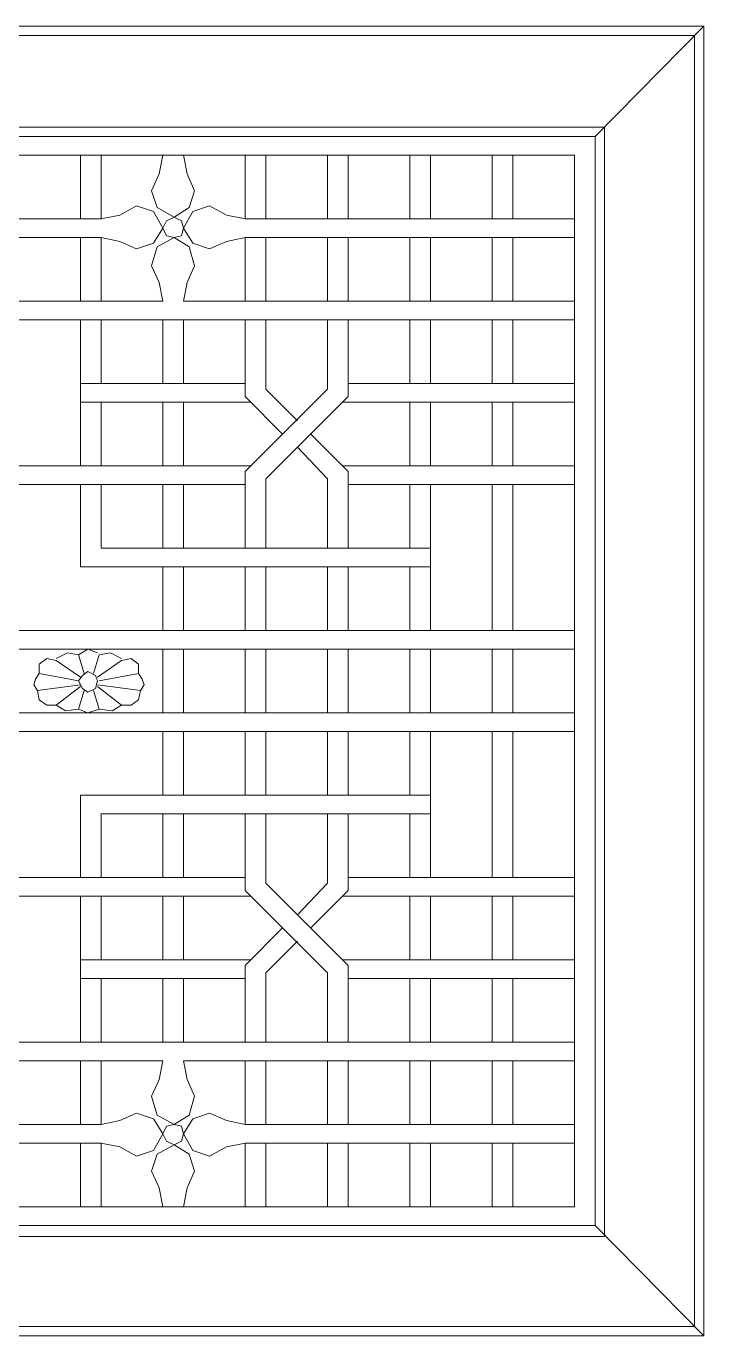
# Model space of a CAD drawing. Header units: centimetres. Extents: x -8.9 to 10.6, y -5 to 8.
# Drawn here: x 3.92 to 10.64, y -5.05 to 7.96 of the extents above; entities that cross this region are included whole.
import ezdxf

# ---------------------------------------------------------------- set-up
doc = ezdxf.new("R2010")
doc.units = ezdxf.units.CM
doc.header["$MEASUREMENT"] = 0
doc.layers.add('layer 1', color=7, linetype='Continuous')

msp = doc.modelspace()

# ---------------------------------------------------------------- linework, layer by layer
at = {"layer": 'layer 1', "color": 250, "lineweight": 0}
for points, knots in [([(-8.88393, 7.95902), (-8.88393, 7.95902), (-8.88393, -5.04727), (-8.88393, -5.04727), (-8.88393, -5.04727), (-8.88393, -5.04727), (10.64401, -5.04727), (10.64401, -5.04727), (10.64401, -5.04727), (10.64401, -5.04727), (10.64401, 7.95902), (10.64401, 7.95902), (10.64401, 7.95902), (10.64401, 7.95902), (-8.88393, 7.95902), (-8.88393, 7.95902)], [0, 0, 0, 0, 0.25, 0.25, 0.25, 0.25, 0.5, 0.5, 0.5, 0.5, 0.75, 0.75, 0.75, 0.75, 1, 1, 1, 1]), ([(-8.79105, 7.86614), (-8.79105, 7.86614), (-8.79105, -4.95439), (-8.79105, -4.95439), (-8.79105, -4.95439), (-8.79105, -4.95439), (10.55113, -4.95439), (10.55113, -4.95439), (10.55113, -4.95439), (10.55113, -4.95439), (10.55113, 7.86614), (10.55113, 7.86614), (10.55113, 7.86614), (10.55113, 7.86614), (-8.79105, 7.86614), (-8.79105, 7.86614)], [0, 0, 0, 0, 0.25, 0.25, 0.25, 0.25, 0.5, 0.5, 0.5, 0.5, 0.75, 0.75, 0.75, 0.75, 1, 1, 1, 1]), ([(-7.89926, 6.95573), (-7.89926, 6.95573), (-7.89926, -4.06236), (-7.89926, -4.06236), (-7.89926, -4.06236), (-7.89926, -4.06236), (9.65934, -4.06236), (9.65934, -4.06236), (9.65934, -4.06236), (9.65934, -4.06236), (9.65934, 6.95573), (9.65934, 6.95573), (9.65934, 6.95573), (9.65934, 6.95573), (-7.89926, 6.95573), (-7.89926, 6.95573)], [0, 0, 0, 0, 0.25, 0.25, 0.25, 0.25, 0.5, 0.5, 0.5, 0.5, 0.75, 0.75, 0.75, 0.75, 1, 1, 1, 1]), ([(-7.80638, 6.86285), (-7.80638, 6.86285), (-7.80638, -3.95109), (-7.80638, -3.95109), (-7.80638, -3.95109), (-7.80638, -3.95109), (9.56622, -3.95109), (9.56622, -3.95109), (9.56622, -3.95109), (9.56622, -3.95109), (9.56622, 6.86285), (9.56622, 6.86285), (9.56622, 6.86285), (9.56622, 6.86285), (-7.80638, 6.86285), (-7.80638, 6.86285)], [0, 0, 0, 0, 0.25, 0.25, 0.25, 0.25, 0.5, 0.5, 0.5, 0.5, 0.75, 0.75, 0.75, 0.75, 1, 1, 1, 1]), ([(-7.60199, 6.67709), (-7.60199, 6.67709), (-7.60199, -3.76509), (-7.60199, -3.76509), (-7.60199, -3.76509), (-7.60199, -3.76509), (9.36184, -3.76509), (9.36184, -3.76509), (9.36184, -3.76509), (9.36184, -3.76509), (9.36184, 6.67709), (9.36184, 6.67709), (9.36184, 6.67709), (9.36184, 6.67709), (-7.60199, 6.67709), (-7.60199, 6.67709)], [0, 0, 0, 0, 0.25, 0.25, 0.25, 0.25, 0.5, 0.5, 0.5, 0.5, 0.75, 0.75, 0.75, 0.75, 1, 1, 1, 1]), ([(5.23716, 6.49133), (5.23716, 6.49133), (5.16267, 6.32395), (5.16267, 6.32395), (5.16267, 6.32395), (5.16267, 6.32395), (5.21854, 6.15682), (5.21854, 6.15682), (5.21854, 6.15682), (5.21854, 6.15682), (5.38567, 6.06394), (5.38567, 6.06394)], [0, 0, 0, 0, 0.33333333, 0.33333333, 0.33333333, 0.33333333, 0.66666667, 0.66666667, 0.66666667, 0.66666667, 1, 1, 1, 1]), ([(5.38567, 6.06394), (5.38567, 6.06394), (5.53442, 6.15682), (5.53442, 6.15682), (5.53442, 6.15682), (5.53442, 6.15682), (5.59006, 6.32395), (5.59006, 6.32395), (5.59006, 6.32395), (5.59006, 6.32395), (5.5158, 6.49133), (5.5158, 6.49133)], [0, 0, 0, 0, 0.33333333, 0.33333333, 0.33333333, 0.33333333, 0.66666667, 0.66666667, 0.66666667, 0.66666667, 1, 1, 1, 1]), ([(5.27417, 5.95244), (5.27417, 5.95244), (5.18129, 6.11957), (5.18129, 6.11957), (5.18129, 6.11957), (5.18129, 6.11957), (5.01415, 6.17544), (5.01415, 6.17544), (5.01415, 6.17544), (5.01415, 6.17544), (4.84702, 6.08256), (4.84702, 6.08256)], [0, 0, 0, 0, 0.33333333, 0.33333333, 0.33333333, 0.33333333, 0.66666667, 0.66666667, 0.66666667, 0.66666667, 1, 1, 1, 1]), ([(5.90594, 6.08256), (5.90594, 6.08256), (5.73881, 6.17544), (5.73881, 6.17544), (5.73881, 6.17544), (5.73881, 6.17544), (5.57143, 6.11957), (5.57143, 6.11957), (5.57143, 6.11957), (5.57143, 6.11957), (5.47855, 5.95244), (5.47855, 5.95244), (5.47855, 5.95244), (5.47855, 5.95244), (5.57143, 5.80368), (5.57143, 5.80368), (5.57143, 5.80368), (5.57143, 5.80368), (5.73881, 5.74805), (5.73881, 5.74805), (5.73881, 5.74805), (5.73881, 5.74805), (5.90594, 5.82231), (5.90594, 5.82231)], [0, 0, 0, 0, 0.16666667, 0.16666667, 0.16666667, 0.16666667, 0.33333333, 0.33333333, 0.33333333, 0.33333333, 0.5, 0.5, 0.5, 0.5, 0.66666667, 0.66666667, 0.66666667, 0.66666667, 0.83333333, 0.83333333, 0.83333333, 0.83333333, 1, 1, 1, 1]), ([(5.47855, 5.95244), (5.47855, 5.95244), (5.46017, 6.02669), (5.46017, 6.02669), (5.46017, 6.02669), (5.46017, 6.02669), (5.38567, 6.06394), (5.38567, 6.06394), (5.38567, 6.06394), (5.38567, 6.06394), (5.31142, 6.02669), (5.31142, 6.02669), (5.31142, 6.02669), (5.31142, 6.02669), (5.27417, 5.95244), (5.27417, 5.95244), (5.27417, 5.95244), (5.27417, 5.95244), (5.31142, 5.87818), (5.31142, 5.87818), (5.31142, 5.87818), (5.31142, 5.87818), (5.38567, 5.85956), (5.38567, 5.85956), (5.38567, 5.85956), (5.38567, 5.85956), (5.46017, 5.87818), (5.46017, 5.87818), (5.46017, 5.87818), (5.46017, 5.87818), (5.47855, 5.95244), (5.47855, 5.95244)], [0, 0, 0, 0, 0.125, 0.125, 0.125, 0.125, 0.25, 0.25, 0.25, 0.25, 0.375, 0.375, 0.375, 0.375, 0.5, 0.5, 0.5, 0.5, 0.625, 0.625, 0.625, 0.625, 0.75, 0.75, 0.75, 0.75, 0.875, 0.875, 0.875, 0.875, 1, 1, 1, 1]), ([(4.84702, 5.82231), (4.84702, 5.82231), (5.01415, 5.74805), (5.01415, 5.74805), (5.01415, 5.74805), (5.01415, 5.74805), (5.18129, 5.80368), (5.18129, 5.80368), (5.18129, 5.80368), (5.18129, 5.80368), (5.27417, 5.95244), (5.27417, 5.95244)], [0, 0, 0, 0, 0.33333333, 0.33333333, 0.33333333, 0.33333333, 0.66666667, 0.66666667, 0.66666667, 0.66666667, 1, 1, 1, 1]), ([(5.5158, 5.41354), (5.5158, 5.41354), (5.59006, 5.58068), (5.59006, 5.58068), (5.59006, 5.58068), (5.59006, 5.58068), (5.53442, 5.76668), (5.53442, 5.76668), (5.53442, 5.76668), (5.53442, 5.76668), (5.38567, 5.85956), (5.38567, 5.85956), (5.38567, 5.85956), (5.38567, 5.85956), (5.21854, 5.76668), (5.21854, 5.76668), (5.21854, 5.76668), (5.21854, 5.76668), (5.16267, 5.58068), (5.16267, 5.58068), (5.16267, 5.58068), (5.16267, 5.58068), (5.23716, 5.41354), (5.23716, 5.41354)], [0, 0, 0, 0, 0.16666667, 0.16666667, 0.16666667, 0.16666667, 0.33333333, 0.33333333, 0.33333333, 0.33333333, 0.5, 0.5, 0.5, 0.5, 0.66666667, 0.66666667, 0.66666667, 0.66666667, 0.83333333, 0.83333333, 0.83333333, 0.83333333, 1, 1, 1, 1]), ([(4.43825, 1.71601), (4.43825, 1.71601), (4.32675, 1.73464), (4.32675, 1.73464), (4.32675, 1.73464), (4.32675, 1.73464), (4.21524, 1.679), (4.21524, 1.679)], [0, 0, 0, 0, 0.5, 0.5, 0.5, 0.5, 1, 1, 1, 1]), ([(4.62401, 1.73464), (4.62401, 1.73464), (4.53113, 1.77188), (4.53113, 1.77188), (4.53113, 1.77188), (4.53113, 1.77188), (4.43825, 1.71601), (4.43825, 1.71601)], [0, 0, 0, 0, 0.5, 0.5, 0.5, 0.5, 1, 1, 1, 1]), ([(4.8654, 1.679), (4.8654, 1.679), (4.7539, 1.73464), (4.7539, 1.73464), (4.7539, 1.73464), (4.7539, 1.73464), (4.64263, 1.71601), (4.64263, 1.71601)], [0, 0, 0, 0, 0.5, 0.5, 0.5, 0.5, 1, 1, 1, 1]), ([(4.21524, 1.66038), (4.21524, 1.66038), (4.12236, 1.679), (4.12236, 1.679), (4.12236, 1.679), (4.12236, 1.679), (4.04787, 1.62313), (4.04787, 1.62313), (4.04787, 1.62313), (4.04787, 1.62313), (4.04787, 1.53025), (4.04787, 1.53025)], [0, 0, 0, 0, 0.33333333, 0.33333333, 0.33333333, 0.33333333, 0.66666667, 0.66666667, 0.66666667, 0.66666667, 1, 1, 1, 1]), ([(5.03278, 1.53025), (5.03278, 1.53025), (5.03278, 1.62313), (5.03278, 1.62313), (5.03278, 1.62313), (5.03278, 1.62313), (4.95828, 1.679), (4.95828, 1.679), (4.95828, 1.679), (4.95828, 1.679), (4.8654, 1.66038), (4.8654, 1.66038)], [0, 0, 0, 0, 0.33333333, 0.33333333, 0.33333333, 0.33333333, 0.66666667, 0.66666667, 0.66666667, 0.66666667, 1, 1, 1, 1]), ([(4.04787, 1.53025), (4.04787, 1.53025), (4.01086, 1.47462), (4.01086, 1.47462), (4.01086, 1.47462), (4.01086, 1.47462), (3.99224, 1.41875), (3.99224, 1.41875), (3.99224, 1.41875), (3.99224, 1.41875), (4.02948, 1.36312), (4.02948, 1.36312)], [0, 0, 0, 0, 0.33333333, 0.33333333, 0.33333333, 0.33333333, 0.66666667, 0.66666667, 0.66666667, 0.66666667, 1, 1, 1, 1]), ([(4.62401, 1.456), (4.62401, 1.456), (4.60539, 1.51163), (4.60539, 1.51163), (4.60539, 1.51163), (4.60539, 1.51163), (4.53113, 1.54888), (4.53113, 1.54888), (4.53113, 1.54888), (4.53113, 1.54888), (4.47526, 1.51163), (4.47526, 1.51163), (4.47526, 1.51163), (4.47526, 1.51163), (4.43825, 1.456), (4.43825, 1.456), (4.43825, 1.456), (4.43825, 1.456), (4.47526, 1.3815), (4.47526, 1.3815), (4.47526, 1.3815), (4.47526, 1.3815), (4.53113, 1.34449), (4.53113, 1.34449), (4.53113, 1.34449), (4.53113, 1.34449), (4.60539, 1.3815), (4.60539, 1.3815), (4.60539, 1.3815), (4.60539, 1.3815), (4.62401, 1.456), (4.62401, 1.456)], [0, 0, 0, 0, 0.125, 0.125, 0.125, 0.125, 0.25, 0.25, 0.25, 0.25, 0.375, 0.375, 0.375, 0.375, 0.5, 0.5, 0.5, 0.5, 0.625, 0.625, 0.625, 0.625, 0.75, 0.75, 0.75, 0.75, 0.875, 0.875, 0.875, 0.875, 1, 1, 1, 1]), ([(5.0514, 1.36312), (5.0514, 1.36312), (5.08841, 1.41875), (5.08841, 1.41875), (5.08841, 1.41875), (5.08841, 1.41875), (5.06979, 1.47462), (5.06979, 1.47462), (5.06979, 1.47462), (5.06979, 1.47462), (5.03278, 1.53025), (5.03278, 1.53025)], [0, 0, 0, 0, 0.33333333, 0.33333333, 0.33333333, 0.33333333, 0.66666667, 0.66666667, 0.66666667, 0.66666667, 1, 1, 1, 1]), ([(4.02948, 1.36312), (4.02948, 1.36312), (4.04787, 1.27024), (4.04787, 1.27024), (4.04787, 1.27024), (4.04787, 1.27024), (4.12236, 1.21437), (4.12236, 1.21437), (4.12236, 1.21437), (4.12236, 1.21437), (4.21524, 1.21437), (4.21524, 1.21437)], [0, 0, 0, 0, 0.33333333, 0.33333333, 0.33333333, 0.33333333, 0.66666667, 0.66666667, 0.66666667, 0.66666667, 1, 1, 1, 1]), ([(4.8654, 1.21437), (4.8654, 1.21437), (4.95828, 1.21437), (4.95828, 1.21437), (4.95828, 1.21437), (4.95828, 1.21437), (5.03278, 1.27024), (5.03278, 1.27024), (5.03278, 1.27024), (5.03278, 1.27024), (5.0514, 1.36312), (5.0514, 1.36312)], [0, 0, 0, 0, 0.33333333, 0.33333333, 0.33333333, 0.33333333, 0.66666667, 0.66666667, 0.66666667, 0.66666667, 1, 1, 1, 1]), ([(4.21524, 1.21437), (4.21524, 1.21437), (4.30812, 1.15873), (4.30812, 1.15873), (4.30812, 1.15873), (4.30812, 1.15873), (4.43825, 1.17712), (4.43825, 1.17712)], [0, 0, 0, 0, 0.5, 0.5, 0.5, 0.5, 1, 1, 1, 1]), ([(4.43825, 1.17712), (4.43825, 1.17712), (4.53113, 1.14011), (4.53113, 1.14011), (4.53113, 1.14011), (4.53113, 1.14011), (4.64263, 1.17712), (4.64263, 1.17712)], [0, 0, 0, 0, 0.5, 0.5, 0.5, 0.5, 1, 1, 1, 1]), ([(4.64263, 1.17712), (4.64263, 1.17712), (4.77252, 1.15873), (4.77252, 1.15873), (4.77252, 1.15873), (4.77252, 1.15873), (4.8654, 1.21437), (4.8654, 1.21437)], [0, 0, 0, 0, 0.5, 0.5, 0.5, 0.5, 1, 1, 1, 1]), ([(5.23716, -2.50178), (5.23716, -2.50178), (5.16267, -2.66892), (5.16267, -2.66892), (5.16267, -2.66892), (5.16267, -2.66892), (5.21854, -2.85468), (5.21854, -2.85468), (5.21854, -2.85468), (5.21854, -2.85468), (5.38567, -2.94756), (5.38567, -2.94756)], [0, 0, 0, 0, 0.33333333, 0.33333333, 0.33333333, 0.33333333, 0.66666667, 0.66666667, 0.66666667, 0.66666667, 1, 1, 1, 1]), ([(5.38567, -2.94756), (5.38567, -2.94756), (5.53442, -2.85468), (5.53442, -2.85468), (5.53442, -2.85468), (5.53442, -2.85468), (5.59006, -2.66892), (5.59006, -2.66892), (5.59006, -2.66892), (5.59006, -2.66892), (5.5158, -2.50178), (5.5158, -2.50178)], [0, 0, 0, 0, 0.33333333, 0.33333333, 0.33333333, 0.33333333, 0.66666667, 0.66666667, 0.66666667, 0.66666667, 1, 1, 1, 1]), ([(4.84702, -3.17057), (4.84702, -3.17057), (5.01415, -3.26345), (5.01415, -3.26345), (5.01415, -3.26345), (5.01415, -3.26345), (5.18129, -3.20782), (5.18129, -3.20782), (5.18129, -3.20782), (5.18129, -3.20782), (5.27417, -3.04044), (5.27417, -3.04044), (5.27417, -3.04044), (5.27417, -3.04044), (5.18129, -2.89193), (5.18129, -2.89193), (5.18129, -2.89193), (5.18129, -2.89193), (5.01415, -2.83606), (5.01415, -2.83606), (5.01415, -2.83606), (5.01415, -2.83606), (4.84702, -2.91055), (4.84702, -2.91055)], [0, 0, 0, 0, 0.16666667, 0.16666667, 0.16666667, 0.16666667, 0.33333333, 0.33333333, 0.33333333, 0.33333333, 0.5, 0.5, 0.5, 0.5, 0.66666667, 0.66666667, 0.66666667, 0.66666667, 0.83333333, 0.83333333, 0.83333333, 0.83333333, 1, 1, 1, 1]), ([(5.90594, -2.91055), (5.90594, -2.91055), (5.73881, -2.83606), (5.73881, -2.83606), (5.73881, -2.83606), (5.73881, -2.83606), (5.57143, -2.89193), (5.57143, -2.89193), (5.57143, -2.89193), (5.57143, -2.89193), (5.47855, -3.04044), (5.47855, -3.04044), (5.47855, -3.04044), (5.47855, -3.04044), (5.57143, -3.20782), (5.57143, -3.20782), (5.57143, -3.20782), (5.57143, -3.20782), (5.73881, -3.26345), (5.73881, -3.26345), (5.73881, -3.26345), (5.73881, -3.26345), (5.90594, -3.17057), (5.90594, -3.17057)], [0, 0, 0, 0, 0.16666667, 0.16666667, 0.16666667, 0.16666667, 0.33333333, 0.33333333, 0.33333333, 0.33333333, 0.5, 0.5, 0.5, 0.5, 0.66666667, 0.66666667, 0.66666667, 0.66666667, 0.83333333, 0.83333333, 0.83333333, 0.83333333, 1, 1, 1, 1]), ([(5.47855, -3.04044), (5.47855, -3.04044), (5.46017, -2.96618), (5.46017, -2.96618), (5.46017, -2.96618), (5.46017, -2.96618), (5.38567, -2.94756), (5.38567, -2.94756), (5.38567, -2.94756), (5.38567, -2.94756), (5.31142, -2.96618), (5.31142, -2.96618), (5.31142, -2.96618), (5.31142, -2.96618), (5.27417, -3.04044), (5.27417, -3.04044), (5.27417, -3.04044), (5.27417, -3.04044), (5.31142, -3.11494), (5.31142, -3.11494), (5.31142, -3.11494), (5.31142, -3.11494), (5.38567, -3.15194), (5.38567, -3.15194), (5.38567, -3.15194), (5.38567, -3.15194), (5.46017, -3.11494), (5.46017, -3.11494), (5.46017, -3.11494), (5.46017, -3.11494), (5.47855, -3.04044), (5.47855, -3.04044)], [0, 0, 0, 0, 0.125, 0.125, 0.125, 0.125, 0.25, 0.25, 0.25, 0.25, 0.375, 0.375, 0.375, 0.375, 0.5, 0.5, 0.5, 0.5, 0.625, 0.625, 0.625, 0.625, 0.75, 0.75, 0.75, 0.75, 0.875, 0.875, 0.875, 0.875, 1, 1, 1, 1]), ([(5.38567, -3.15194), (5.38567, -3.15194), (5.21854, -3.24482), (5.21854, -3.24482), (5.21854, -3.24482), (5.21854, -3.24482), (5.16267, -3.4122), (5.16267, -3.4122), (5.16267, -3.4122), (5.16267, -3.4122), (5.23716, -3.57933), (5.23716, -3.57933), (5.23716, -3.57933), (5.23716, -3.57933), (5.27417, -3.76509), (5.27417, -3.76509)], [0, 0, 0, 0, 0.25, 0.25, 0.25, 0.25, 0.5, 0.5, 0.5, 0.5, 0.75, 0.75, 0.75, 0.75, 1, 1, 1, 1]), ([(5.5158, -3.57933), (5.5158, -3.57933), (5.59006, -3.4122), (5.59006, -3.4122), (5.59006, -3.4122), (5.59006, -3.4122), (5.53442, -3.24482), (5.53442, -3.24482), (5.53442, -3.24482), (5.53442, -3.24482), (5.38567, -3.15194), (5.38567, -3.15194)], [0, 0, 0, 0, 0.33333333, 0.33333333, 0.33333333, 0.33333333, 0.66666667, 0.66666667, 0.66666667, 0.66666667, 1, 1, 1, 1])]:
    msp.add_open_spline(points, degree=3, knots=knots, dxfattribs=at)
for points in [[(9.56622, 6.86285), (9.56622, 6.86285), (10.64401, 7.95902), (10.64401, 7.95902)], [(4.45664, 6.67709), (4.45664, 6.67709), (4.45664, 6.04532), (4.45664, 6.04532)], [(4.66102, 6.67709), (4.66102, 6.67709), (4.66102, 6.04532), (4.66102, 6.04532)], [(5.23716, 6.49133), (5.23716, 6.49133), (5.27417, 6.67709), (5.27417, 6.67709)], [(5.47855, 6.67709), (5.47855, 6.67709), (5.5158, 6.49133), (5.5158, 6.49133)], [(6.0917, 6.67709), (6.0917, 6.67709), (6.0917, 6.04532), (6.0917, 6.04532)], [(6.29609, 6.67709), (6.29609, 6.67709), (6.29609, 6.04532), (6.29609, 6.04532)], [(6.90924, 6.67709), (6.90924, 6.67709), (6.90924, 6.04532), (6.90924, 6.04532)], [(7.11362, 6.67709), (7.11362, 6.67709), (7.11362, 6.04532), (7.11362, 6.04532)], [(7.72677, 6.67709), (7.72677, 6.67709), (7.72677, 6.04532), (7.72677, 6.04532)], [(7.93116, 6.67709), (7.93116, 6.67709), (7.93116, 6.04532), (7.93116, 6.04532)], [(8.54431, 6.67709), (8.54431, 6.67709), (8.54431, 6.04532), (8.54431, 6.04532)], [(8.74869, 6.67709), (8.74869, 6.67709), (8.74869, 6.04532), (8.74869, 6.04532)], [(4.66102, 6.04532), (4.66102, 6.04532), (-2.90117, 6.04532), (-2.90117, 6.04532)], [(4.66102, 6.04532), (4.66102, 6.04532), (4.84702, 6.08256), (4.84702, 6.08256)], [(5.90594, 6.08256), (5.90594, 6.08256), (6.0917, 6.04532), (6.0917, 6.04532)], [(9.36184, 6.04532), (9.36184, 6.04532), (6.0917, 6.04532), (6.0917, 6.04532)], [(4.66102, 5.85956), (4.66102, 5.85956), (-2.90117, 5.85956), (-2.90117, 5.85956)], [(4.45664, 5.85956), (4.45664, 5.85956), (4.45664, 5.22778), (4.45664, 5.22778)], [(4.66102, 5.85956), (4.66102, 5.85956), (4.66102, 5.22778), (4.66102, 5.22778)], [(4.84702, 5.82231), (4.84702, 5.82231), (4.66102, 5.85956), (4.66102, 5.85956)], [(6.0917, 5.85956), (6.0917, 5.85956), (5.90594, 5.82231), (5.90594, 5.82231)], [(6.0917, 5.85956), (6.0917, 5.85956), (6.0917, 5.22778), (6.0917, 5.22778)], [(9.36184, 5.85956), (9.36184, 5.85956), (6.0917, 5.85956), (6.0917, 5.85956)], [(6.29609, 5.85956), (6.29609, 5.85956), (6.29609, 5.22778), (6.29609, 5.22778)], [(6.90924, 5.85956), (6.90924, 5.85956), (6.90924, 5.22778), (6.90924, 5.22778)], [(7.11362, 5.85956), (7.11362, 5.85956), (7.11362, 5.22778), (7.11362, 5.22778)], [(7.72677, 5.85956), (7.72677, 5.85956), (7.72677, 5.22778), (7.72677, 5.22778)], [(7.93116, 5.85956), (7.93116, 5.85956), (7.93116, 5.22778), (7.93116, 5.22778)], [(8.54431, 5.85956), (8.54431, 5.85956), (8.54431, 5.22778), (8.54431, 5.22778)], [(8.74869, 5.85956), (8.74869, 5.85956), (8.74869, 5.22778), (8.74869, 5.22778)], [(5.27417, 5.22778), (5.27417, 5.22778), (5.23716, 5.41354), (5.23716, 5.41354)], [(5.5158, 5.41354), (5.5158, 5.41354), (5.47855, 5.22778), (5.47855, 5.22778)], [(5.27417, 5.22778), (5.27417, 5.22778), (-3.51432, 5.22778), (-3.51432, 5.22778)], [(9.36184, 5.22778), (9.36184, 5.22778), (5.47855, 5.22778), (5.47855, 5.22778)], [(9.36184, 5.04202), (9.36184, 5.04202), (-7.60199, 5.04202), (-7.60199, 5.04202)], [(4.45664, 5.04202), (4.45664, 5.04202), (4.45664, 3.59271), (4.45664, 3.59271)], [(4.66102, 5.04202), (4.66102, 5.04202), (4.66102, 4.41025), (4.66102, 4.41025)], [(5.27417, 5.04202), (5.27417, 5.04202), (5.27417, 4.41025), (5.27417, 4.41025)], [(5.47855, 5.04202), (5.47855, 5.04202), (5.47855, 4.41025), (5.47855, 4.41025)], [(6.0917, 5.04202), (6.0917, 5.04202), (6.0917, 4.28012), (6.0917, 4.28012)], [(6.29609, 5.04202), (6.29609, 5.04202), (6.29609, 4.35438), (6.29609, 4.35438)], [(6.90924, 5.04202), (6.90924, 5.04202), (6.90924, 4.35438), (6.90924, 4.35438)], [(7.11362, 5.04202), (7.11362, 5.04202), (7.11362, 4.28012), (7.11362, 4.28012)], [(7.72677, 5.04202), (7.72677, 5.04202), (7.72677, 4.41025), (7.72677, 4.41025)], [(7.93116, 5.04202), (7.93116, 5.04202), (7.93116, 4.41025), (7.93116, 4.41025)], [(8.54431, 5.04202), (8.54431, 5.04202), (8.54431, 4.41025), (8.54431, 4.41025)], [(8.74869, 5.04202), (8.74869, 5.04202), (8.74869, 4.41025), (8.74869, 4.41025)], [(6.0917, 4.41025), (6.0917, 4.41025), (4.45664, 4.41025), (4.45664, 4.41025)], [(6.90924, 4.35438), (6.90924, 4.35438), (6.0917, 3.53684), (6.0917, 3.53684)], [(6.61197, 4.03873), (6.61197, 4.03873), (6.29609, 4.35438), (6.29609, 4.35438)], [(9.36184, 4.41025), (9.36184, 4.41025), (7.11362, 4.41025), (7.11362, 4.41025)], [(6.14757, 4.22449), (6.14757, 4.22449), (4.45664, 4.22449), (4.45664, 4.22449)], [(4.66102, 4.22449), (4.66102, 4.22449), (4.66102, 3.59271), (4.66102, 3.59271)], [(5.27417, 4.22449), (5.27417, 4.22449), (5.27417, 3.59271), (5.27417, 3.59271)], [(5.47855, 4.22449), (5.47855, 4.22449), (5.47855, 3.59271), (5.47855, 3.59271)], [(6.46346, 3.9086), (6.46346, 3.9086), (6.0917, 4.28012), (6.0917, 4.28012)], [(7.11362, 4.28012), (7.11362, 4.28012), (6.29609, 3.46259), (6.29609, 3.46259)], [(9.36184, 4.22449), (9.36184, 4.22449), (7.05799, 4.22449), (7.05799, 4.22449)], [(7.72677, 4.22449), (7.72677, 4.22449), (7.72677, 3.59271), (7.72677, 3.59271)], [(7.93116, 4.22449), (7.93116, 4.22449), (7.93116, 3.59271), (7.93116, 3.59271)], [(8.54431, 4.22449), (8.54431, 4.22449), (8.54431, 3.59271), (8.54431, 3.59271)], [(8.74869, 4.22449), (8.74869, 4.22449), (8.74869, 3.59271), (8.74869, 3.59271)], [(7.11362, 3.53684), (7.11362, 3.53684), (6.7421, 3.9086), (6.7421, 3.9086)], [(6.90924, 3.46259), (6.90924, 3.46259), (6.61197, 3.77847), (6.61197, 3.77847)], [(6.14757, 3.59271), (6.14757, 3.59271), (3.02595, 3.59271), (3.02595, 3.59271)], [(6.0917, 3.53684), (6.0917, 3.53684), (6.0917, 2.77518), (6.0917, 2.77518)], [(9.36184, 3.59271), (9.36184, 3.59271), (7.05799, 3.59271), (7.05799, 3.59271)], [(7.11362, 3.53684), (7.11362, 3.53684), (7.11362, 2.77518), (7.11362, 2.77518)], [(6.0917, 3.40695), (6.0917, 3.40695), (2.82157, 3.40695), (2.82157, 3.40695)], [(4.45664, 3.40695), (4.45664, 3.40695), (4.45664, 2.58942), (4.45664, 2.58942)], [(4.66102, 3.40695), (4.66102, 3.40695), (4.66102, 2.77518), (4.66102, 2.77518)], [(5.27417, 3.40695), (5.27417, 3.40695), (5.27417, 2.77518), (5.27417, 2.77518)], [(5.47855, 3.40695), (5.47855, 3.40695), (5.47855, 2.77518), (5.47855, 2.77518)], [(6.29609, 3.46259), (6.29609, 3.46259), (6.29609, 2.77518), (6.29609, 2.77518)], [(6.90924, 3.46259), (6.90924, 3.46259), (6.90924, 2.77518), (6.90924, 2.77518)], [(9.36184, 3.40695), (9.36184, 3.40695), (7.11362, 3.40695), (7.11362, 3.40695)], [(7.72677, 3.40695), (7.72677, 3.40695), (7.72677, 2.77518), (7.72677, 2.77518)], [(7.93116, 3.40695), (7.93116, 3.40695), (7.93116, 1.95764), (7.93116, 1.95764)], [(8.54431, 3.40695), (8.54431, 3.40695), (8.54431, 1.95764), (8.54431, 1.95764)], [(8.74869, 3.40695), (8.74869, 3.40695), (8.74869, 1.95764), (8.74869, 1.95764)], [(7.93116, 2.77518), (7.93116, 2.77518), (4.66102, 2.77518), (4.66102, 2.77518)], [(7.93116, 2.58942), (7.93116, 2.58942), (4.45664, 2.58942), (4.45664, 2.58942)], [(5.27417, 2.58942), (5.27417, 2.58942), (5.27417, 1.95764), (5.27417, 1.95764)], [(5.47855, 2.58942), (5.47855, 2.58942), (5.47855, 1.95764), (5.47855, 1.95764)], [(6.0917, 2.58942), (6.0917, 2.58942), (6.0917, 1.95764), (6.0917, 1.95764)], [(6.29609, 2.58942), (6.29609, 2.58942), (6.29609, 1.95764), (6.29609, 1.95764)], [(6.90924, 2.58942), (6.90924, 2.58942), (6.90924, 1.95764), (6.90924, 1.95764)], [(7.11362, 2.58942), (7.11362, 2.58942), (7.11362, 1.95764), (7.11362, 1.95764)], [(7.72677, 2.58942), (7.72677, 2.58942), (7.72677, 1.95764), (7.72677, 1.95764)], [(9.36184, 1.95764), (9.36184, 1.95764), (2.20842, 1.95764), (2.20842, 1.95764)], [(9.36184, 1.77188), (9.36184, 1.77188), (-7.60199, 1.77188), (-7.60199, 1.77188)], [(4.43825, 1.71601), (4.43825, 1.71601), (4.49388, 1.53025), (4.49388, 1.53025)], [(4.58676, 1.53025), (4.58676, 1.53025), (4.64263, 1.71601), (4.64263, 1.71601)], [(5.27417, 1.77188), (5.27417, 1.77188), (5.27417, 1.14011), (5.27417, 1.14011)], [(5.47855, 1.77188), (5.47855, 1.77188), (5.47855, 1.14011), (5.47855, 1.14011)], [(6.0917, 1.77188), (6.0917, 1.77188), (6.0917, 1.14011), (6.0917, 1.14011)], [(6.29609, 1.77188), (6.29609, 1.77188), (6.29609, 1.14011), (6.29609, 1.14011)], [(6.90924, 1.77188), (6.90924, 1.77188), (6.90924, 1.14011), (6.90924, 1.14011)], [(7.11362, 1.77188), (7.11362, 1.77188), (7.11362, 1.14011), (7.11362, 1.14011)], [(7.72677, 1.77188), (7.72677, 1.77188), (7.72677, 1.14011), (7.72677, 1.14011)], [(7.93116, 1.77188), (7.93116, 1.77188), (7.93116, 1.14011), (7.93116, 1.14011)], [(8.54431, 1.77188), (8.54431, 1.77188), (8.54431, 1.14011), (8.54431, 1.14011)], [(8.74869, 1.77188), (8.74869, 1.77188), (8.74869, 1.14011), (8.74869, 1.14011)], [(4.21524, 1.66038), (4.21524, 1.66038), (4.45664, 1.49301), (4.45664, 1.49301)], [(4.8654, 1.66038), (4.8654, 1.66038), (4.62401, 1.49301), (4.62401, 1.49301)], [(4.04787, 1.53025), (4.04787, 1.53025), (4.43825, 1.456), (4.43825, 1.456)], [(5.03278, 1.53025), (5.03278, 1.53025), (4.64263, 1.456), (4.64263, 1.456)], [(4.02948, 1.36312), (4.02948, 1.36312), (4.45664, 1.41875), (4.45664, 1.41875)], [(4.21524, 1.21437), (4.21524, 1.21437), (4.45664, 1.40013), (4.45664, 1.40013)], [(4.43825, 1.17712), (4.43825, 1.17712), (4.49388, 1.36312), (4.49388, 1.36312)], [(4.58676, 1.36312), (4.58676, 1.36312), (4.64263, 1.17712), (4.64263, 1.17712)], [(5.0514, 1.36312), (5.0514, 1.36312), (4.62401, 1.41875), (4.62401, 1.41875)], [(4.8654, 1.21437), (4.8654, 1.21437), (4.62401, 1.40013), (4.62401, 1.40013)], [(9.36184, 1.14011), (9.36184, 1.14011), (-7.60199, 1.14011), (-7.60199, 1.14011)], [(9.36184, 0.95435), (9.36184, 0.95435), (2.20842, 0.95435), (2.20842, 0.95435)], [(5.27417, 0.95435), (5.27417, 0.95435), (5.27417, 0.32258), (5.27417, 0.32258)], [(5.47855, 0.95435), (5.47855, 0.95435), (5.47855, 0.32258), (5.47855, 0.32258)], [(6.0917, 0.95435), (6.0917, 0.95435), (6.0917, 0.32258), (6.0917, 0.32258)], [(6.29609, 0.95435), (6.29609, 0.95435), (6.29609, 0.32258), (6.29609, 0.32258)], [(6.90924, 0.95435), (6.90924, 0.95435), (6.90924, 0.32258), (6.90924, 0.32258)], [(7.11362, 0.95435), (7.11362, 0.95435), (7.11362, 0.32258), (7.11362, 0.32258)], [(7.72677, 0.95435), (7.72677, 0.95435), (7.72677, 0.32258), (7.72677, 0.32258)], [(7.93116, 0.95435), (7.93116, 0.95435), (7.93116, -0.49496), (7.93116, -0.49496)], [(8.54431, 0.95435), (8.54431, 0.95435), (8.54431, -0.49496), (8.54431, -0.49496)], [(8.74869, 0.95435), (8.74869, 0.95435), (8.74869, -0.49496), (8.74869, -0.49496)], [(4.45664, 0.32258), (4.45664, 0.32258), (4.45664, -0.49496), (4.45664, -0.49496)], [(7.93116, 0.32258), (7.93116, 0.32258), (4.45664, 0.32258), (4.45664, 0.32258)], [(4.66102, 0.13682), (4.66102, 0.13682), (4.66102, -0.49496), (4.66102, -0.49496)], [(7.93116, 0.13682), (7.93116, 0.13682), (4.66102, 0.13682), (4.66102, 0.13682)], [(5.27417, 0.13682), (5.27417, 0.13682), (5.27417, -0.49496), (5.27417, -0.49496)], [(5.47855, 0.13682), (5.47855, 0.13682), (5.47855, -0.49496), (5.47855, -0.49496)], [(6.0917, 0.13682), (6.0917, 0.13682), (6.0917, -0.62509), (6.0917, -0.62509)], [(6.29609, 0.13682), (6.29609, 0.13682), (6.29609, -0.55083), (6.29609, -0.55083)], [(6.90924, 0.13682), (6.90924, 0.13682), (6.90924, -0.55083), (6.90924, -0.55083)], [(7.11362, 0.13682), (7.11362, 0.13682), (7.11362, -0.62509), (7.11362, -0.62509)], [(7.72677, 0.13682), (7.72677, 0.13682), (7.72677, -0.49496), (7.72677, -0.49496)], [(6.0917, -0.49496), (6.0917, -0.49496), (2.82157, -0.49496), (2.82157, -0.49496)], [(9.36184, -0.49496), (9.36184, -0.49496), (7.11362, -0.49496), (7.11362, -0.49496)], [(6.90924, -1.44262), (6.90924, -1.44262), (6.0917, -0.62509), (6.0917, -0.62509)], [(7.11362, -1.36836), (7.11362, -1.36836), (6.29609, -0.55083), (6.29609, -0.55083)], [(6.90924, -0.55083), (6.90924, -0.55083), (6.61197, -0.86672), (6.61197, -0.86672)], [(7.11362, -0.62509), (7.11362, -0.62509), (6.7421, -0.9966), (6.7421, -0.9966)], [(6.14757, -0.68072), (6.14757, -0.68072), (3.02595, -0.68072), (3.02595, -0.68072)], [(4.45664, -0.68072), (4.45664, -0.68072), (4.45664, -2.13003), (4.45664, -2.13003)], [(4.66102, -0.68072), (4.66102, -0.68072), (4.66102, -1.31249), (4.66102, -1.31249)], [(5.27417, -0.68072), (5.27417, -0.68072), (5.27417, -1.31249), (5.27417, -1.31249)], [(5.47855, -0.68072), (5.47855, -0.68072), (5.47855, -1.31249), (5.47855, -1.31249)], [(9.36184, -0.68072), (9.36184, -0.68072), (7.05799, -0.68072), (7.05799, -0.68072)], [(7.72677, -0.68072), (7.72677, -0.68072), (7.72677, -1.31249), (7.72677, -1.31249)], [(7.93116, -0.68072), (7.93116, -0.68072), (7.93116, -1.31249), (7.93116, -1.31249)], [(8.54431, -0.68072), (8.54431, -0.68072), (8.54431, -1.31249), (8.54431, -1.31249)], [(8.74869, -0.68072), (8.74869, -0.68072), (8.74869, -1.31249), (8.74869, -1.31249)], [(6.46346, -0.9966), (6.46346, -0.9966), (6.0917, -1.36836), (6.0917, -1.36836)], [(6.61197, -1.12673), (6.61197, -1.12673), (6.29609, -1.44262), (6.29609, -1.44262)], [(6.14757, -1.31249), (6.14757, -1.31249), (4.45664, -1.31249), (4.45664, -1.31249)], [(6.0917, -1.36836), (6.0917, -1.36836), (6.0917, -2.13003), (6.0917, -2.13003)], [(9.36184, -1.31249), (9.36184, -1.31249), (7.05799, -1.31249), (7.05799, -1.31249)], [(7.11362, -1.36836), (7.11362, -1.36836), (7.11362, -2.13003), (7.11362, -2.13003)], [(6.0917, -1.49825), (6.0917, -1.49825), (4.45664, -1.49825), (4.45664, -1.49825)], [(4.66102, -1.49825), (4.66102, -1.49825), (4.66102, -2.13003), (4.66102, -2.13003)], [(5.27417, -1.49825), (5.27417, -1.49825), (5.27417, -2.13003), (5.27417, -2.13003)], [(5.47855, -1.49825), (5.47855, -1.49825), (5.47855, -2.13003), (5.47855, -2.13003)], [(6.29609, -1.44262), (6.29609, -1.44262), (6.29609, -2.13003), (6.29609, -2.13003)], [(6.90924, -1.44262), (6.90924, -1.44262), (6.90924, -2.13003), (6.90924, -2.13003)], [(9.36184, -1.49825), (9.36184, -1.49825), (7.11362, -1.49825), (7.11362, -1.49825)], [(7.72677, -1.49825), (7.72677, -1.49825), (7.72677, -2.13003), (7.72677, -2.13003)], [(7.93116, -1.49825), (7.93116, -1.49825), (7.93116, -2.13003), (7.93116, -2.13003)], [(8.54431, -1.49825), (8.54431, -1.49825), (8.54431, -2.13003), (8.54431, -2.13003)], [(8.74869, -1.49825), (8.74869, -1.49825), (8.74869, -2.13003), (8.74869, -2.13003)], [(9.36184, -2.13003), (9.36184, -2.13003), (-7.60199, -2.13003), (-7.60199, -2.13003)], [(5.27417, -2.31579), (5.27417, -2.31579), (-3.51432, -2.31579), (-3.51432, -2.31579)], [(4.45664, -2.31579), (4.45664, -2.31579), (4.45664, -2.94756), (4.45664, -2.94756)], [(4.66102, -2.31579), (4.66102, -2.31579), (4.66102, -2.94756), (4.66102, -2.94756)], [(5.23716, -2.50178), (5.23716, -2.50178), (5.27417, -2.31579), (5.27417, -2.31579)], [(5.47855, -2.31579), (5.47855, -2.31579), (5.5158, -2.50178), (5.5158, -2.50178)], [(9.36184, -2.31579), (9.36184, -2.31579), (5.47855, -2.31579), (5.47855, -2.31579)], [(6.0917, -2.31579), (6.0917, -2.31579), (6.0917, -2.94756), (6.0917, -2.94756)], [(6.29609, -2.31579), (6.29609, -2.31579), (6.29609, -2.94756), (6.29609, -2.94756)], [(6.90924, -2.31579), (6.90924, -2.31579), (6.90924, -2.94756), (6.90924, -2.94756)], [(7.11362, -2.31579), (7.11362, -2.31579), (7.11362, -2.94756), (7.11362, -2.94756)], [(7.72677, -2.31579), (7.72677, -2.31579), (7.72677, -2.94756), (7.72677, -2.94756)], [(7.93116, -2.31579), (7.93116, -2.31579), (7.93116, -2.94756), (7.93116, -2.94756)], [(8.54431, -2.31579), (8.54431, -2.31579), (8.54431, -2.94756), (8.54431, -2.94756)], [(8.74869, -2.31579), (8.74869, -2.31579), (8.74869, -2.94756), (8.74869, -2.94756)], [(4.66102, -2.94756), (4.66102, -2.94756), (-2.90117, -2.94756), (-2.90117, -2.94756)], [(4.66102, -2.94756), (4.66102, -2.94756), (4.84702, -2.91055), (4.84702, -2.91055)], [(5.90594, -2.91055), (5.90594, -2.91055), (6.0917, -2.94756), (6.0917, -2.94756)], [(9.36184, -2.94756), (9.36184, -2.94756), (6.0917, -2.94756), (6.0917, -2.94756)], [(4.66102, -3.13332), (4.66102, -3.13332), (-2.90117, -3.13332), (-2.90117, -3.13332)], [(4.45664, -3.13332), (4.45664, -3.13332), (4.45664, -3.76509), (4.45664, -3.76509)], [(4.84702, -3.17057), (4.84702, -3.17057), (4.66102, -3.13332), (4.66102, -3.13332)], [(4.66102, -3.13332), (4.66102, -3.13332), (4.66102, -3.76509), (4.66102, -3.76509)], [(6.0917, -3.13332), (6.0917, -3.13332), (5.90594, -3.17057), (5.90594, -3.17057)], [(6.0917, -3.13332), (6.0917, -3.13332), (6.0917, -3.76509), (6.0917, -3.76509)], [(9.36184, -3.13332), (9.36184, -3.13332), (6.0917, -3.13332), (6.0917, -3.13332)], [(6.29609, -3.13332), (6.29609, -3.13332), (6.29609, -3.76509), (6.29609, -3.76509)], [(6.90924, -3.13332), (6.90924, -3.13332), (6.90924, -3.76509), (6.90924, -3.76509)], [(7.11362, -3.13332), (7.11362, -3.13332), (7.11362, -3.76509), (7.11362, -3.76509)], [(7.72677, -3.13332), (7.72677, -3.13332), (7.72677, -3.76509), (7.72677, -3.76509)], [(7.93116, -3.13332), (7.93116, -3.13332), (7.93116, -3.76509), (7.93116, -3.76509)], [(8.54431, -3.13332), (8.54431, -3.13332), (8.54431, -3.76509), (8.54431, -3.76509)], [(8.74869, -3.13332), (8.74869, -3.13332), (8.74869, -3.76509), (8.74869, -3.76509)], [(5.5158, -3.57933), (5.5158, -3.57933), (5.47855, -3.76509), (5.47855, -3.76509)], [(9.56622, -3.95109), (9.56622, -3.95109), (10.64401, -5.04727), (10.64401, -5.04727)]]:
    msp.add_open_spline(points, degree=3, dxfattribs=at)

doc.saveas('drawing.dxf')
